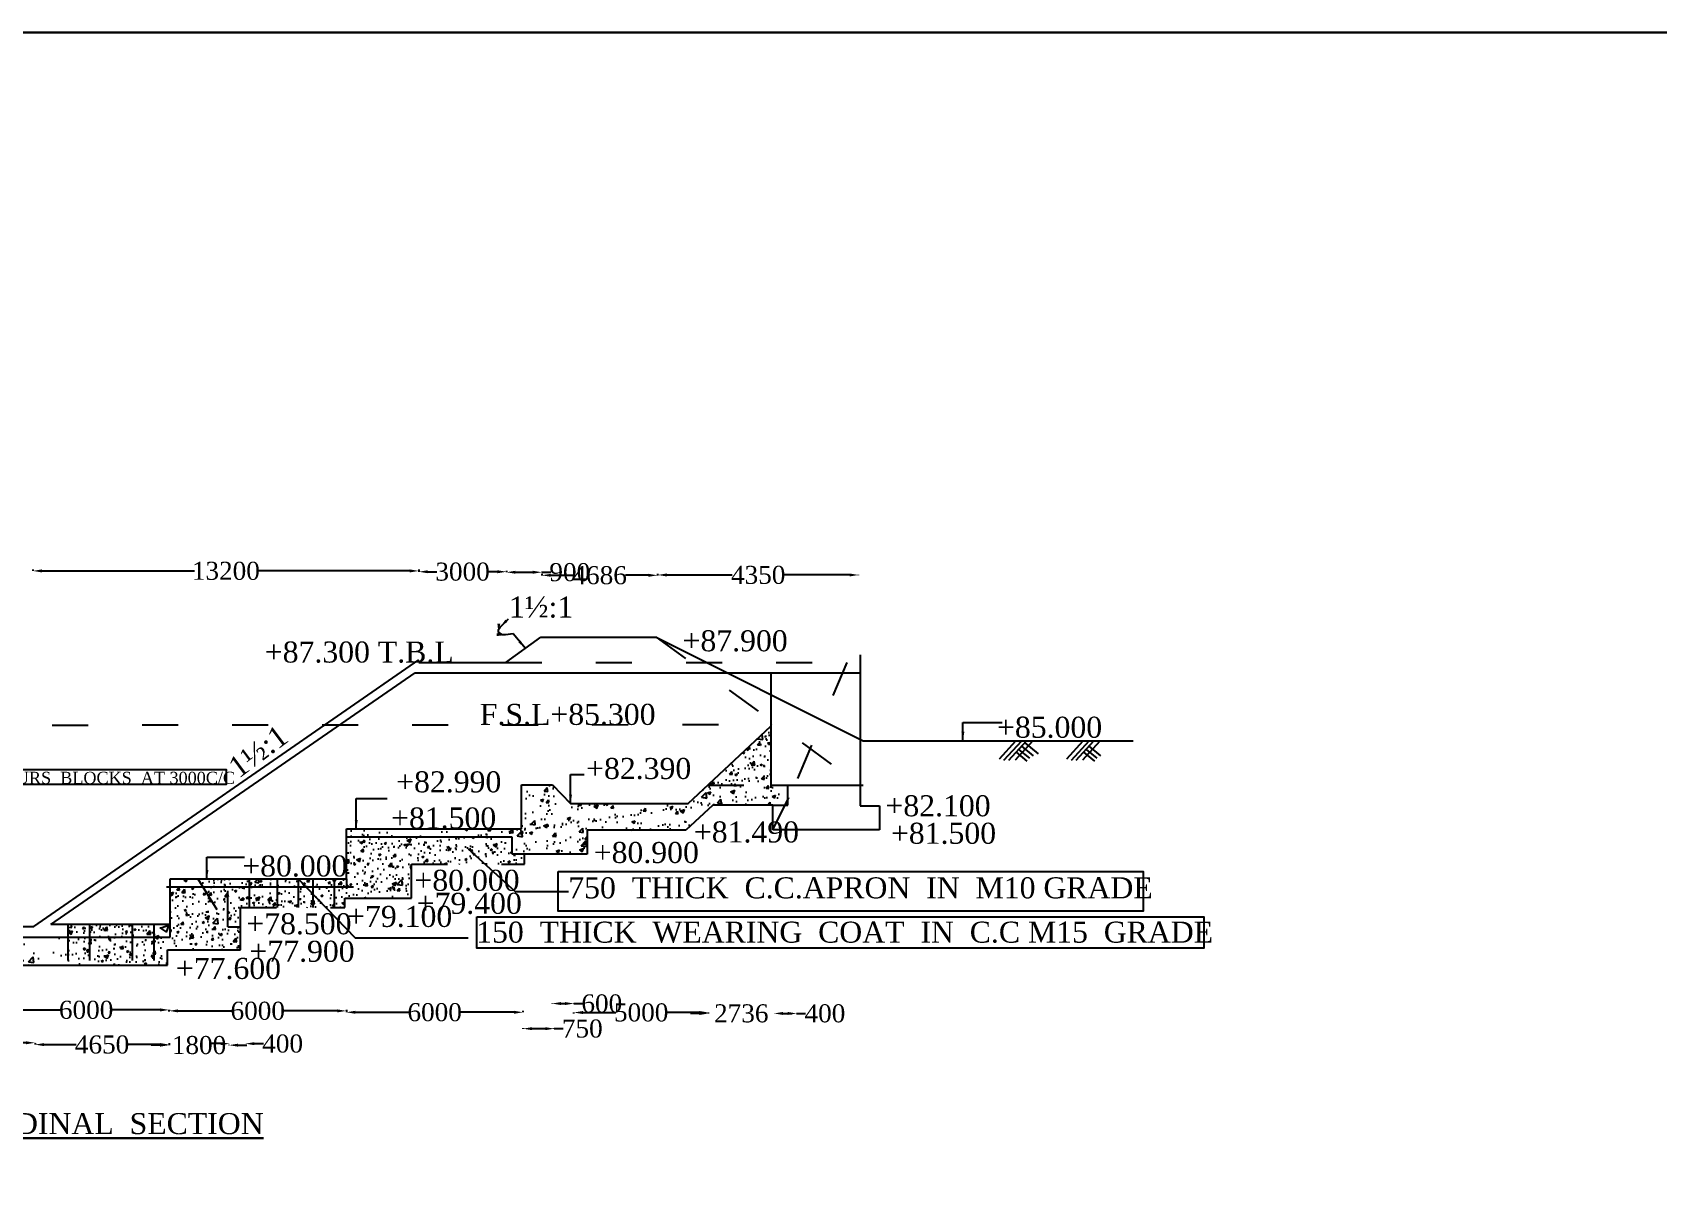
# Model space of a CAD drawing. Header units: millimetres. Extents: x 556 to 17486, y 324 to 11101.
# Drawn here: x 3488 to 8902, y 7247 to 11101 of the extents above; entities that cross this region are included whole.
import ezdxf

# ---------------------------------------------------------------- set-up
doc = ezdxf.new("R2010")
doc.units = ezdxf.units.MM
doc.header["$MEASUREMENT"] = 0
doc.linetypes.add('ACAD_ISO03W100', pattern=[30, 12, -18])
doc.linetypes.add('ACAD_ISO04W100', pattern=[30, 24, -3, 0, -3])
for name, color, linetype in [('DIM', 5, 'Continuous'), ('DWG.LINE', 10, 'Continuous'), ('HATCH', 2, 'Continuous'), ('TEXT', 7, 'Continuous')]:
    doc.layers.add(name, color=color, linetype=linetype)
doc.layers.add('DO LINE', color=3, linetype='Continuous', plot=False)
doc.layers.add('TITLE', color=7, linetype='Continuous', lineweight=30)
doc.styles.get("Standard").update_dxf_attribs({"font": 'TIMES.TTF', "height": 60})
doc.dimstyles.get("Standard").update_dxf_attribs({"dimtxt": 60, "dimasz": 30, "dimexe": 0.18, "dimexo": 0.0625, "dimgap": 0.09, "dimtad": 0, "dimtih": 1, "dimtoh": 1, "dimdec": 0, "dimzin": 0, "dimdsep": 46, "dimtxsty": 'Standard', "dimcen": 300, "dimclre": 256, "dimclrt": 4, "dimadec": 0, "dimazin": 0, "dimtfac": 1, "dimtdec": 0, "dimtofl": 0, "dimtmove": 0, "dimatfit": 3, "dimfxl": 5, "dimfxlon": 1, "dimtolj": 1, "dimtzin": 0, "dimarcsym": 0})
pattern_1 = [(50, (0, 0), (143.452, -12.5504), [15, -165]), (355, (0, 0), (-27.7503, 150.4384), [12, -132]), (100.4514, (11.95, -1.05), (115.7019, 137.8879), [12.748, -140.2284]), (46.1842, (0, 40), (213.4482, -33.1038), [22.5, -247.5]), (96.6356, (17.79, 37.24), (186.9325, 194.8236), [19.122, -210.3426]), (351.1842, (0, 40), (186.9324, 194.8237), [18, -198]), (21, (20, 30), (119.3814, -80.5238), [15, -165]), (326, (20, 30), (48.663, 145.03), [12, -132]), (71.4514, (29.95, 23.29), (168.0445, 64.5061), [12.748, -140.2284]), (37.5, (0, 0), (2.43197, 66.57877), [0, -130.4, 0, -134, 0, -132.5]), (7.5, (0, 0), (52.6139, 78.88234), [0, -76.4, 0, -127.4, 0, -50.5]), (327.5, (-44.6, 0), (106.7645, -4.51097), [0, -50, 0, -156, 0, -207]), (317.5, (-64.6, 0), (116.6372, 20.021), [0, -65, 0, -103.6, 0, -147])]
pattern_2 = [(50, (0, 0), (107.589, -9.4128), [11.25, -123.75]), (355, (0, 0), (-20.8127, 112.8288), [9, -99]), (100.4514, (8.97, -0.78), (86.7764, 103.4159), [9.561, -105.1713]), (46.1842, (0, 30), (160.0862, -24.8279), [16.875, -185.625]), (96.6356, (13.34, 27.93), (140.1994, 146.1177), [14.3415, -157.757]), (351.1842, (0, 30), (140.1993, 146.1178), [13.5, -148.5]), (21, (15, 22.5), (89.53606, -60.3928), [11.25, -123.75]), (326, (15, 22.5), (36.4973, 108.7725), [9, -99]), (71.4514, (22.46, 17.47), (126.0334, 48.3796), [9.561, -105.1713]), (37.5, (0, 0), (1.82398, 49.93408), [0, -97.8, 0, -100.5, 0, -99.375]), (7.5, (0, 0), (39.46043, 59.16176), [0, -57.3, 0, -95.55, 0, -37.875]), (327.5, (-33.45, 0), (80.07337, -3.38323), [0, -37.5, 0, -117, 0, -155.25]), (317.5, (-48.45, 0), (87.47793, 15.01575), [0, -48.75, 0, -77.7, 0, -110.25])]
pattern_3 = [(50, (0, 0), (71.72602, -6.2752), [7.5, -82.5]), (355, (0, 0), (-13.87513, 75.2192), [6, -66]), (100.4514, (5.98, -0.52), (57.85094, 68.94395), [6.374, -70.1142]), (46.1842, (0, 20), (106.7241, -16.5519), [11.25, -123.75]), (96.6356, (8.89, 18.62), (93.4663, 97.4118), [9.561, -105.1713]), (351.1842, (0, 20), (93.4662, 97.4119), [9, -99]), (21, (10, 15), (59.6907, -40.2619), [7.5, -82.5]), (326, (10, 15), (24.33153, 72.515), [6, -66]), (71.4514, (14.974, 11.645), (84.02226, 32.25305), [6.374, -70.1142]), (37.5, (0, 0), (1.215986, 33.289385), [0, -65.2, 0, -67, 0, -66.25]), (7.5, (0, 0), (26.30695, 39.44117), [0, -38.2, 0, -63.7, 0, -25.25]), (327.5, (-22.3, 0), (53.382244, -2.25549), [0, -25, 0, -78, 0, -103.5]), (317.5, (-32.3, 0), (58.31862, 10.0105), [0, -32.5, 0, -51.8, 0, -73.5])]

# ---------------------------------------------------------------- blocks, each defined once
blk = doc.blocks.new('*D29')
at = {"layer": 'Defpoints', "color": 0, "ltscale": 0.2}
for p in [(2133.7, 7735.3), (3496.5, 7736), (3496.5, 7735.3)]:
    blk.add_point(p, dxfattribs=at)
at = {"layer": 'DIM', "lineweight": -2, "ltscale": 0.2}
for p, q in [((2133.7, 7735.4), (2133.7, 7736.1)), ((3496.5, 7735.4), (3496.5, 7736.1))]:
    blk.add_line(p, q, dxfattribs=at)
at = {"layer": 'DIM', "color": 0, "lineweight": -2, "ltscale": 0.2}
for p, q in [((2163.7, 7736), (2711, 7736)), ((3466.5, 7736), (2919.1, 7736))]:
    blk.add_line(p, q, dxfattribs=at)
at = {"layer": 'DIM', "color": 0, "ltscale": 0.2}
for points in [[(2163.7, 7741), (2163.7, 7731), (2133.7, 7736)], [(3466.5, 7741), (3466.5, 7731), (3496.5, 7736)]]:
    blk.add_solid(points, dxfattribs=at)
at = {"layer": 'DIM', "color": 4, "ltscale": 0.2, "insert": (2815.1, 7736), "char_height": 60, "attachment_point": 5}
blk.add_mtext('\\A1;14100', dxfattribs=at)
blk = doc.blocks.new('*D30')
at = {"layer": 'Defpoints', "color": 0, "ltscale": 0.2}
for p in [(3496.5, 7735.3), (3943.3, 7735.3), (3943.3, 7730)]:
    blk.add_point(p, dxfattribs=at)
at = {"layer": 'DIM', "lineweight": -2, "ltscale": 0.2}
for p, q in [((3496.5, 7735), (3496.5, 7729.8)), ((3943.3, 7735), (3943.3, 7729.8))]:
    blk.add_line(p, q, dxfattribs=at)
at = {"layer": 'DIM', "color": 0, "lineweight": -2, "ltscale": 0.2}
for p, q in [((3526.5, 7730), (3633.4, 7730)), ((3913.3, 7730), (3806.3, 7730))]:
    blk.add_line(p, q, dxfattribs=at)
at = {"layer": 'DIM', "color": 0, "ltscale": 0.2}
for points in [[(3526.5, 7735), (3526.5, 7725), (3496.5, 7730)], [(3913.3, 7735), (3913.3, 7725), (3943.3, 7730)]]:
    blk.add_solid(points, dxfattribs=at)
at = {"layer": 'DIM', "color": 4, "ltscale": 0.2, "insert": (3719.9, 7730), "char_height": 60, "attachment_point": 5}
blk.add_mtext('\\A1;4650', dxfattribs=at)
blk = doc.blocks.new('*D31')
at = {"layer": 'Defpoints', "color": 0, "ltscale": 0.2}
for p in [(3943.3, 7729.8), (4142.5, 7729.8), (4142.5, 7728.1)]:
    blk.add_point(p, dxfattribs=at)
at = {"layer": 'DIM', "color": 0, "lineweight": -2, "ltscale": 0.2}
for p, q in [((3913.3, 7728.1), (3883.3, 7728.1)), ((4172.5, 7728.1), (4202.5, 7728.1))]:
    blk.add_line(p, q, dxfattribs=at)
at = {"layer": 'DIM', "lineweight": -2, "ltscale": 0.2}
for p, q in [((3943.3, 7729.7), (3943.3, 7728)), ((4142.5, 7729.7), (4142.5, 7728))]:
    blk.add_line(p, q, dxfattribs=at)
at = {"layer": 'DIM', "color": 0, "ltscale": 0.2}
for points in [[(3913.3, 7733.1), (3913.3, 7723.1), (3943.3, 7728.1)], [(4172.5, 7733.1), (4172.5, 7723.1), (4142.5, 7728.1)]]:
    blk.add_solid(points, dxfattribs=at)
at = {"layer": 'DIM', "color": 4, "ltscale": 0.2, "insert": (4042.9, 7728.1), "char_height": 60, "attachment_point": 5}
blk.add_mtext('\\A1;1800', dxfattribs=at)
blk = doc.blocks.new('*D32')
at = {"layer": 'Defpoints', "color": 0, "ltscale": 0.2}
for p in [(4144.8, 7733.1), (4197.2, 7733.1), (4197.2, 7733.1)]:
    blk.add_point(p, dxfattribs=at)
at = {"layer": 'DIM', "color": 0, "lineweight": -2, "ltscale": 0.2}
for p, q in [((4114.8, 7733.1), (4084.8, 7733.1)), ((4227.2, 7733.1), (4257.2, 7733.1))]:
    blk.add_line(p, q, dxfattribs=at)
at = {"layer": 'DIM', "lineweight": -2, "ltscale": 0.2}
for p, q in [((4144.8, 7733.1), (4144.8, 7733.3)), ((4197.2, 7733.1), (4197.2, 7733.3))]:
    blk.add_line(p, q, dxfattribs=at)
at = {"layer": 'DIM', "color": 0, "ltscale": 0.2}
for points in [[(4114.8, 7738.1), (4114.8, 7728.1), (4144.8, 7733.1)], [(4227.2, 7738.1), (4227.2, 7728.1), (4197.2, 7733.1)]]:
    blk.add_solid(points, dxfattribs=at)
at = {"layer": 'DIM', "color": 4, "ltscale": 0.2, "insert": (4321.5, 7733.1), "char_height": 60, "attachment_point": 5}
blk.add_mtext('\\A1;400', dxfattribs=at)
blk = doc.blocks.new('*D33')
at = {"layer": 'Defpoints', "color": 0, "ltscale": 0.2}
for p in [(3390.3, 7836.7), (3943.2, 7845.5), (3943.2, 7836.7)]:
    blk.add_point(p, dxfattribs=at)
at = {"layer": 'DIM', "lineweight": -2, "ltscale": 0.2}
for p, q in [((3390.3, 7840.5), (3390.3, 7845.7)), ((3943.2, 7840.5), (3943.2, 7845.7))]:
    blk.add_line(p, q, dxfattribs=at)
at = {"layer": 'DIM', "color": 0, "lineweight": -2, "ltscale": 0.2}
for p, q in [((3420.3, 7845.5), (3581.6, 7845.5)), ((3913.2, 7845.5), (3752, 7845.5))]:
    blk.add_line(p, q, dxfattribs=at)
at = {"layer": 'DIM', "color": 0, "ltscale": 0.2}
for points in [[(3420.3, 7850.5), (3420.3, 7840.5), (3390.3, 7845.5)], [(3913.2, 7850.5), (3913.2, 7840.5), (3943.2, 7845.5)]]:
    blk.add_solid(points, dxfattribs=at)
at = {"layer": 'DIM', "color": 4, "ltscale": 0.2, "insert": (3666.8, 7845.5), "char_height": 60, "attachment_point": 5}
blk.add_mtext('\\A1;6000', dxfattribs=at)
blk = doc.blocks.new('*D34')
at = {"layer": 'Defpoints', "color": 0, "ltscale": 0.2}
for p in [(3943.2, 7845.5), (4533.9, 7845.5), (4533.9, 7842.3)]:
    blk.add_point(p, dxfattribs=at)
at = {"layer": 'DIM', "lineweight": -2, "ltscale": 0.2}
for p, q in [((3943.2, 7845.5), (3943.2, 7842.1)), ((4533.9, 7845.5), (4533.9, 7842.1))]:
    blk.add_line(p, q, dxfattribs=at)
at = {"layer": 'DIM', "color": 0, "lineweight": -2, "ltscale": 0.2}
for p, q in [((3973.2, 7842.3), (4153.4, 7842.3)), ((4503.9, 7842.3), (4323.8, 7842.3))]:
    blk.add_line(p, q, dxfattribs=at)
at = {"layer": 'DIM', "color": 0, "ltscale": 0.2}
for points in [[(3973.2, 7847.3), (3973.2, 7837.3), (3943.2, 7842.3)], [(4503.9, 7847.3), (4503.9, 7837.3), (4533.9, 7842.3)]]:
    blk.add_solid(points, dxfattribs=at)
at = {"layer": 'DIM', "color": 4, "ltscale": 0.2, "insert": (4238.6, 7842.3), "char_height": 60, "attachment_point": 5}
blk.add_mtext('\\A1;6000', dxfattribs=at)
blk = doc.blocks.new('*D35')
at = {"layer": 'Defpoints', "color": 0, "ltscale": 0.2}
for p in [(4533.9, 7843.8), (5122.1, 7843.8), (5122.1, 7837.6)]:
    blk.add_point(p, dxfattribs=at)
at = {"layer": 'DIM', "lineweight": -2, "ltscale": 0.2}
for p, q in [((4533.9, 7842.6), (4533.9, 7837.5)), ((5122.1, 7842.6), (5122.1, 7837.5))]:
    blk.add_line(p, q, dxfattribs=at)
at = {"layer": 'DIM', "color": 0, "lineweight": -2, "ltscale": 0.2}
for p, q in [((4563.9, 7837.6), (4742.8, 7837.6)), ((5092.1, 7837.6), (4913.2, 7837.6))]:
    blk.add_line(p, q, dxfattribs=at)
at = {"layer": 'DIM', "color": 0, "ltscale": 0.2}
for points in [[(4563.9, 7842.6), (4563.9, 7832.6), (4533.9, 7837.6)], [(5092.1, 7842.6), (5092.1, 7832.6), (5122.1, 7837.6)]]:
    blk.add_solid(points, dxfattribs=at)
at = {"layer": 'DIM', "color": 4, "ltscale": 0.2, "insert": (4828, 7837.6), "char_height": 60, "attachment_point": 5}
blk.add_mtext('\\A1;6000', dxfattribs=at)
blk = doc.blocks.new('*D36')
at = {"layer": 'Defpoints', "color": 0, "ltscale": 0.2}
for p in [(5122.1, 7784.7), (5226.5, 7784.7), (5226.5, 7783.1)]:
    blk.add_point(p, dxfattribs=at)
at = {"layer": 'DIM', "lineweight": -2, "ltscale": 0.2}
for p, q in [((5122.1, 7784.7), (5122.1, 7783)), ((5226.5, 7784.7), (5226.5, 7783))]:
    blk.add_line(p, q, dxfattribs=at)
at = {"layer": 'DIM', "color": 0, "lineweight": -2, "ltscale": 0.2}
for p, q in [((5152.1, 7783.1), (5196.5, 7783.1)), ((5226.5, 7783.1), (5256.5, 7783.1))]:
    blk.add_line(p, q, dxfattribs=at)
at = {"layer": 'DIM', "color": 0, "ltscale": 0.2}
for points in [[(5152.1, 7788.1), (5152.1, 7778.1), (5122.1, 7783.1)], [(5196.5, 7788.1), (5196.5, 7778.1), (5226.5, 7783.1)]]:
    blk.add_solid(points, dxfattribs=at)
at = {"layer": 'DIM', "color": 4, "ltscale": 0.2, "insert": (5319.8, 7783.1), "char_height": 60, "attachment_point": 5}
blk.add_mtext('\\A1;750', dxfattribs=at)
blk = doc.blocks.new('*D37')
at = {"layer": 'Defpoints', "color": 0, "ltscale": 0.2}
for p in [(5219.3, 7867.9), (5291.9, 7867.9), (5291.9, 7866.7)]:
    blk.add_point(p, dxfattribs=at)
at = {"layer": 'DIM', "lineweight": -2, "ltscale": 0.2}
for p, q in [((5219.3, 7867.9), (5219.3, 7866.6)), ((5291.9, 7867.9), (5291.9, 7866.6))]:
    blk.add_line(p, q, dxfattribs=at)
at = {"layer": 'DIM', "color": 0, "lineweight": -2, "ltscale": 0.2}
for p, q in [((5249.3, 7866.7), (5261.9, 7866.7)), ((5291.9, 7866.7), (5321.9, 7866.7))]:
    blk.add_line(p, q, dxfattribs=at)
at = {"layer": 'DIM', "color": 0, "ltscale": 0.2}
for points in [[(5249.3, 7871.7), (5249.3, 7861.7), (5219.3, 7866.7)], [(5261.9, 7871.7), (5261.9, 7861.7), (5291.9, 7866.7)]]:
    blk.add_solid(points, dxfattribs=at)
at = {"layer": 'DIM', "color": 4, "ltscale": 0.2, "insert": (5384.9, 7866.7), "char_height": 60, "attachment_point": 5}
blk.add_mtext('\\A1;600', dxfattribs=at)
blk = doc.blocks.new('*D38')
at = {"layer": 'Defpoints', "color": 0, "ltscale": 0.2}
for p in [(5291.9, 7833.5), (5740.2, 7836.8), (5740.2, 7833.5)]:
    blk.add_point(p, dxfattribs=at)
at = {"layer": 'DIM', "lineweight": -2, "ltscale": 0.2}
for p, q in [((5291.9, 7833.5), (5291.9, 7837)), ((5740.2, 7833.5), (5740.2, 7837))]:
    blk.add_line(p, q, dxfattribs=at)
at = {"layer": 'DIM', "color": 0, "lineweight": -2, "ltscale": 0.2}
for p, q in [((5321.9, 7836.8), (5431.1, 7836.8)), ((5710.2, 7836.8), (5601, 7836.8))]:
    blk.add_line(p, q, dxfattribs=at)
at = {"layer": 'DIM', "color": 0, "ltscale": 0.2}
for points in [[(5321.9, 7841.8), (5321.9, 7831.8), (5291.9, 7836.8)], [(5710.2, 7841.8), (5710.2, 7831.8), (5740.2, 7836.8)]]:
    blk.add_solid(points, dxfattribs=at)
at = {"layer": 'DIM', "color": 4, "ltscale": 0.2, "insert": (5516, 7836.8), "char_height": 60, "attachment_point": 5}
blk.add_mtext('\\A1;5000', dxfattribs=at)
blk = doc.blocks.new('*D39')
at = {"layer": 'Defpoints', "color": 0, "ltscale": 0.2}
for p in [(5740.2, 7833.5), (5958.8, 7833.7), (5958.8, 7833.5)]:
    blk.add_point(p, dxfattribs=at)
at = {"layer": 'DIM', "color": 0, "lineweight": -2, "ltscale": 0.2}
for p, q in [((5710.2, 7833.7), (5680.2, 7833.7)), ((5988.8, 7833.7), (6018.8, 7833.7))]:
    blk.add_line(p, q, dxfattribs=at)
at = {"layer": 'DIM', "lineweight": -2, "ltscale": 0.2}
for p, q in [((5740.2, 7833.5), (5740.2, 7833.9)), ((5958.8, 7833.5), (5958.8, 7833.9))]:
    blk.add_line(p, q, dxfattribs=at)
at = {"layer": 'DIM', "color": 0, "ltscale": 0.2}
for points in [[(5710.2, 7838.7), (5710.2, 7828.7), (5740.2, 7833.7)], [(5988.8, 7838.7), (5988.8, 7828.7), (5958.8, 7833.7)]]:
    blk.add_solid(points, dxfattribs=at)
at = {"layer": 'DIM', "color": 4, "ltscale": 0.2, "insert": (5849.5, 7833.7), "char_height": 60, "attachment_point": 5}
blk.add_mtext('\\A1;2736', dxfattribs=at)
blk = doc.blocks.new('*D40')
at = {"layer": 'Defpoints', "color": 0, "ltscale": 0.2}
for p in [(5958.8, 7833.9), (6033.9, 7833.9), (6033.9, 7833.7)]:
    blk.add_point(p, dxfattribs=at)
at = {"layer": 'DIM', "lineweight": -2, "ltscale": 0.2}
for p, q in [((5958.8, 7833.8), (5958.8, 7833.5)), ((6033.9, 7833.8), (6033.9, 7833.5))]:
    blk.add_line(p, q, dxfattribs=at)
at = {"layer": 'DIM', "color": 0, "lineweight": -2, "ltscale": 0.2}
for p, q in [((5988.8, 7833.7), (6003.9, 7833.7)), ((6033.9, 7833.7), (6063.9, 7833.7))]:
    blk.add_line(p, q, dxfattribs=at)
at = {"layer": 'DIM', "color": 0, "ltscale": 0.2}
for points in [[(5988.8, 7838.7), (5988.8, 7828.7), (5958.8, 7833.7)], [(6003.9, 7838.7), (6003.9, 7828.7), (6033.9, 7833.7)]]:
    blk.add_solid(points, dxfattribs=at)
at = {"layer": 'DIM', "color": 4, "ltscale": 0.2, "insert": (6128.2, 7833.7), "char_height": 60, "attachment_point": 5}
blk.add_mtext('\\A1;400', dxfattribs=at)
blk = doc.blocks.new('*D43')
at = {"layer": 'Defpoints', "color": 0, "ltscale": 0.2}
for p in [(3489.5, 9317.8), (4775, 9317.8), (4775, 9307.5)]:
    blk.add_point(p, dxfattribs=at)
at = {"layer": 'DIM', "lineweight": -2, "ltscale": 0.2}
for p, q in [((3489.5, 9312.5), (3489.5, 9307.3)), ((4775, 9312.5), (4775, 9307.3))]:
    blk.add_line(p, q, dxfattribs=at)
at = {"layer": 'DIM', "color": 0, "lineweight": -2, "ltscale": 0.2}
for p, q in [((3519.5, 9307.5), (4028.2, 9307.5)), ((4745, 9307.5), (4236.3, 9307.5))]:
    blk.add_line(p, q, dxfattribs=at)
at = {"layer": 'DIM', "color": 0, "ltscale": 0.2}
for points in [[(3519.5, 9312.5), (3519.5, 9302.5), (3489.5, 9307.5)], [(4745, 9312.5), (4745, 9302.5), (4775, 9307.5)]]:
    blk.add_solid(points, dxfattribs=at)
at = {"layer": 'DIM', "color": 4, "ltscale": 0.2, "insert": (4132.3, 9307.5), "char_height": 60, "attachment_point": 5}
blk.add_mtext('\\A1;13200', dxfattribs=at)
blk = doc.blocks.new('*D44')
at = {"layer": 'Defpoints', "color": 0, "ltscale": 0.2}
for p in [(4775, 9307.3), (5067, 9307.3), (5067, 9304.8)]:
    blk.add_point(p, dxfattribs=at)
at = {"layer": 'DIM', "lineweight": -2, "ltscale": 0.2}
for p, q in [((4775, 9307.3), (4775, 9304.7)), ((5067, 9307.3), (5067, 9304.7))]:
    blk.add_line(p, q, dxfattribs=at)
at = {"layer": 'DIM', "color": 0, "lineweight": -2, "ltscale": 0.2}
for p, q in [((4805, 9304.8), (4835.7, 9304.8)), ((5037, 9304.8), (5006.3, 9304.8))]:
    blk.add_line(p, q, dxfattribs=at)
at = {"layer": 'DIM', "color": 0, "ltscale": 0.2}
for points in [[(4805, 9309.8), (4805, 9299.8), (4775, 9304.8)], [(5037, 9309.8), (5037, 9299.8), (5067, 9304.8)]]:
    blk.add_solid(points, dxfattribs=at)
at = {"layer": 'DIM', "color": 4, "ltscale": 0.2, "insert": (4921, 9304.8), "char_height": 60, "attachment_point": 5}
blk.add_mtext('\\A1;3000', dxfattribs=at)
blk = doc.blocks.new('*D45')
at = {"layer": 'Defpoints', "color": 0, "ltscale": 0.2}
for p in [(5067, 9304.8), (5185, 9304.8), (5185, 9303.1)]:
    blk.add_point(p, dxfattribs=at)
at = {"layer": 'DIM', "lineweight": -2, "ltscale": 0.2}
for p, q in [((5067, 9304.8), (5067, 9302.9)), ((5185, 9304.8), (5185, 9302.9))]:
    blk.add_line(p, q, dxfattribs=at)
at = {"layer": 'DIM', "color": 0, "lineweight": -2, "ltscale": 0.2}
for p, q in [((5097, 9303.1), (5155, 9303.1)), ((5185, 9303.1), (5215, 9303.1))]:
    blk.add_line(p, q, dxfattribs=at)
at = {"layer": 'DIM', "color": 0, "ltscale": 0.2}
for points in [[(5097, 9308.1), (5097, 9298.1), (5067, 9303.1)], [(5155, 9308.1), (5155, 9298.1), (5185, 9303.1)]]:
    blk.add_solid(points, dxfattribs=at)
at = {"layer": 'DIM', "color": 4, "ltscale": 0.2, "insert": (5278.2, 9303.1), "char_height": 60, "attachment_point": 5}
blk.add_mtext('\\A1;900', dxfattribs=at)
blk = doc.blocks.new('*D46')
at = {"layer": 'Defpoints', "color": 0, "ltscale": 0.2}
for p in [(5185, 9303.1), (5570.4, 9303.1), (5570.4, 9292.9)]:
    blk.add_point(p, dxfattribs=at)
at = {"layer": 'DIM', "lineweight": -2, "ltscale": 0.2}
for p, q in [((5185, 9297.9), (5185, 9292.7)), ((5570.4, 9297.9), (5570.4, 9292.7))]:
    blk.add_line(p, q, dxfattribs=at)
at = {"layer": 'DIM', "color": 0, "lineweight": -2, "ltscale": 0.2}
for p, q in [((5215, 9292.9), (5291.4, 9292.9)), ((5540.4, 9292.9), (5464, 9292.9))]:
    blk.add_line(p, q, dxfattribs=at)
at = {"layer": 'DIM', "color": 0, "ltscale": 0.2}
for points in [[(5215, 9297.9), (5215, 9287.9), (5185, 9292.9)], [(5540.4, 9297.9), (5540.4, 9287.9), (5570.4, 9292.9)]]:
    blk.add_solid(points, dxfattribs=at)
at = {"layer": 'DIM', "color": 4, "ltscale": 0.2, "insert": (5377.7, 9292.9), "char_height": 60, "attachment_point": 5}
blk.add_mtext('\\A1;4686', dxfattribs=at)
blk = doc.blocks.new('*D47')
at = {"layer": 'Defpoints', "color": 0, "ltscale": 0.2}
for p in [(5571.5, 9293.1), (6240.3, 9294), (6240.3, 9293.1)]:
    blk.add_point(p, dxfattribs=at)
at = {"layer": 'DIM', "lineweight": -2, "ltscale": 0.2}
for p, q in [((5571.5, 9293.2), (5571.5, 9294.2)), ((6240.3, 9293.2), (6240.3, 9294.2))]:
    blk.add_line(p, q, dxfattribs=at)
at = {"layer": 'DIM', "color": 0, "lineweight": -2, "ltscale": 0.2}
for p, q in [((5601.5, 9294), (5819.5, 9294)), ((6210.3, 9294), (5992.3, 9294))]:
    blk.add_line(p, q, dxfattribs=at)
at = {"layer": 'DIM', "color": 0, "ltscale": 0.2}
for points in [[(5601.5, 9299), (5601.5, 9289), (5571.5, 9294)], [(6210.3, 9299), (6210.3, 9289), (6240.3, 9294)]]:
    blk.add_solid(points, dxfattribs=at)
at = {"layer": 'DIM', "color": 4, "ltscale": 0.2, "insert": (5905.9, 9294), "char_height": 60, "attachment_point": 5}
blk.add_mtext('\\A1;4350', dxfattribs=at)

msp = doc.modelspace()

# ---------------------------------------------------------------- hatches: boundary and pattern name
at = {"layer": 'DIM', "ltscale": 0.2}
h = msp.add_hatch(dxfattribs=at)
h.set_pattern_fill('AR-CONC', color=256, scale=10, style=0)
h.set_pattern_definition(pattern_3)
h.paths.add_polyline_path([(4421.6, 8255.3), (4373.7, 8255.3), (4373.7, 8186.3), (4421.6, 8186.3)])
h = msp.add_hatch(dxfattribs=at)
h.set_pattern_fill('AR-CONC', color=256, scale=10, style=0)
h.set_pattern_definition(pattern_3)
h.paths.add_polyline_path([(4493.6, 8186.3), (4493.6, 8255.3), (4421.6, 8255.3), (4421.6, 8186.3)])
at = {"layer": 'HATCH', "linetype": 'ACAD_ISO04W100', "ltscale": 0.2}
h = msp.add_hatch(dxfattribs=at)
h.set_pattern_fill('AR-CONC', color=256, scale=20, style=0)
h.set_pattern_definition(pattern_1)
h.paths.add_polyline_path([(5738.2, 8594.1), (5948.2, 8594.1), (5948.2, 8790.5)])
at = {"layer": 'HATCH', "ltscale": 0.2}
h = msp.add_hatch(dxfattribs=at)
h.set_pattern_fill('AR-CONC', color=256, scale=10, style=0)
h.set_pattern_definition(pattern_3)
h.paths.add_polyline_path([(5948.2, 8790.5), (5738.2, 8594.1), (5948.2, 8594.1)])
at = {"layer": 'HATCH', "linetype": 'ACAD_ISO04W100', "ltscale": 0.2}
h = msp.add_hatch(dxfattribs=at)
h.set_pattern_fill('AR-CONC', color=256, scale=20, style=0)
h.set_pattern_definition(pattern_1)
h.paths.add_polyline_path([(5336.2, 8444.3), (5664.8, 8444.3), (5755, 8527.9), (5955, 8527.9), (6004.3, 8527.9), (6004.3, 8594.1), (5950.5, 8594.1), (5738.2, 8594.1), (5672.4, 8532.5), (5280.6, 8532.5), (5220.2, 8594.9), (5117.5, 8594.9), (5117.5, 8448.3), (4533.8, 8448.3), (4533.8, 8421.3), (5086.5, 8421.3), (5086.5, 8364.2), (5336.2, 8364.2)])
h = msp.add_hatch(dxfattribs=at)
h.set_pattern_fill('AR-CONC', color=256, scale=15, style=0)
h.set_pattern_definition(pattern_2)
h.paths.add_polyline_path([(5336.2, 8444.3), (5664.8, 8444.3), (5755, 8527.9), (5955, 8527.9), (6004.3, 8527.9), (6004.3, 8594.1), (5950.5, 8594.1), (5738.2, 8594.1), (5672.4, 8532.5), (5280.6, 8532.5), (5220.2, 8594.9), (5117.5, 8594.9), (5117.5, 8448.3), (4533.8, 8448.3), (4533.8, 8421.3), (5086.5, 8421.3), (5086.5, 8364.2), (5336.2, 8364.2)])
h = msp.add_hatch(dxfattribs=at)
h.set_pattern_fill('AR-CONC', color=256, scale=20, style=0)
h.paths.add_polyline_path([(3937.8, 7995), (3937.8, 8045.8), (4180.8, 8045.8), (4180.8, 8186.3), (4528.2, 8186.3), (4528.2, 8217.5), (4751.2, 8217.5), (4751.2, 8330.9), (5127, 8330.9), (5127, 8364.2), (5086.5, 8364.2), (5086.5, 8421.3), (4533.8, 8421.3), (4533.8, 8281.7), (4533.8, 8255.3), (3947.2, 8255.3), (3947.2, 8087.7), (2822.4, 8087.7), (2822.4, 8029.7), (3392.8, 8029.7), (3392.8, 7995)])
at = {"layer": 'HATCH', "ltscale": 0.2}
h = msp.add_hatch(dxfattribs=at)
h.set_pattern_fill('AR-CONC', color=256, scale=10, style=0)
h.set_pattern_definition(pattern_3)
h.paths.add_polyline_path([(4751.2, 8330.9), (5127, 8330.9), (5127, 8364.2), (5086.5, 8364.2), (5086.5, 8421.3), (4533.8, 8421.3), (4533.8, 8281.7), (4533.8, 8255.3), (4493.6, 8255.3), (4493.6, 8186.3), (4528.2, 8186.3), (4528.2, 8217.5), (4751.2, 8217.5)])
h = msp.add_hatch(dxfattribs=at)
h.set_pattern_fill('AR-CONC', color=256, scale=10, style=0)
h.set_pattern_definition(pattern_3)
h.paths.add_polyline_path([(4180.8, 8045.8), (4180.8, 8121.8), (4138.9, 8121.8), (4055, 8255.3), (3947.2, 8255.3), (3947.2, 8087.7), (3892.5, 8087.7), (3892.5, 7995), (3937.8, 7995), (3937.8, 8045.8)])
h = msp.add_hatch(dxfattribs=at)
h.set_pattern_fill('AR-CONC', color=256, scale=10, style=0)
h.set_pattern_definition(pattern_3)
h.paths.add_polyline_path([(4180.8, 8121.8), (4138.9, 8121.8), (4055, 8255.3), (3947.2, 8255.3), (3947.2, 8087.7), (3892.5, 8087.7), (3892.5, 7995), (3937.8, 7995), (3937.8, 8045.8), (4180.8, 8045.8)])
at = {"layer": 'HATCH', "linetype": 'ACAD_ISO04W100', "ltscale": 0.2}
h = msp.add_hatch(dxfattribs=at)
h.set_pattern_fill('AR-CONC', color=256, scale=15, style=0)
h.set_pattern_definition(pattern_2)
h.paths.add_polyline_path([(4533.8, 8281.7), (3947.2, 8281.7), (3947.2, 8255.3), (4533.8, 8255.3)])
at = {"layer": 'HATCH', "ltscale": 0.2}
h = msp.add_hatch(dxfattribs=at)
h.set_pattern_fill('AR-CONC', color=256, scale=10, style=0)
h.set_pattern_definition(pattern_3)
h.paths.add_polyline_path([(4138.9, 8281.7), (4038.4, 8281.7), (4055, 8255.3), (4138.9, 8255.3)])
h = msp.add_hatch(dxfattribs=at)
h.set_pattern_fill('AR-CONC', color=256, scale=10, style=0)
h.set_pattern_definition(pattern_3)
h.paths.add_polyline_path([(4138.9, 8255.3), (4055, 8255.3), (4138.9, 8121.8)])
h = msp.add_hatch(dxfattribs=at)
h.set_pattern_fill('AR-CONC', color=256, scale=10, style=0)
h.set_pattern_definition(pattern_3)
h.paths.add_polyline_path([(4211, 8281.7), (4138.9, 8281.7), (4138.9, 8255.3), (4211, 8255.3)])
h = msp.add_hatch(dxfattribs=at)
h.set_pattern_fill('AR-CONC', color=256, scale=10, style=0)
h.set_pattern_definition(pattern_3)
h.paths.add_polyline_path([(4211, 8255.3), (4138.9, 8255.3), (4138.9, 8121.8), (4180.8, 8121.8), (4180.8, 8186.3), (4211, 8186.3)])
h = msp.add_hatch(dxfattribs=at)
h.set_pattern_fill('AR-CONC', color=256, scale=10, style=0)
h.set_pattern_definition(pattern_3)
h.paths.add_polyline_path([(4180.8, 8186.3), (4211, 8186.3), (4211, 8255.3), (4138.9, 8255.3), (4138.9, 8121.8), (4180.8, 8121.8)])
h = msp.add_hatch(dxfattribs=at)
h.set_pattern_fill('AR-CONC', color=256, scale=10, style=0)
h.set_pattern_definition(pattern_3)
h.paths.add_polyline_path([(4304.1, 8281.7), (4211, 8281.7), (4211, 8255.3), (4304.1, 8255.3)])
h = msp.add_hatch(dxfattribs=at)
h.set_pattern_fill('AR-CONC', color=256, scale=10, style=0)
h.set_pattern_definition(pattern_3)
h.paths.add_polyline_path([(4304.1, 8186.3), (4304.1, 8255.3), (4211, 8255.3), (4211, 8186.3)])
h = msp.add_hatch(dxfattribs=at)
h.set_pattern_fill('AR-CONC', color=256, scale=10, style=0)
h.set_pattern_definition(pattern_3)
h.paths.add_polyline_path([(4304.1, 8255.3), (4211, 8255.3), (4211, 8186.3), (4304.1, 8186.3)])
h = msp.add_hatch(dxfattribs=at)
h.set_pattern_fill('AR-CONC', color=256, scale=10, style=0)
h.set_pattern_definition(pattern_3)
h.paths.add_polyline_path([(4304.1, 8281.7), (4304.1, 8255.3), (4373.7, 8255.3), (4373.7, 8281.7)])
h = msp.add_hatch(dxfattribs=at)
h.set_pattern_fill('AR-CONC', color=256, scale=10, style=0)
h.set_pattern_definition(pattern_3)
h.paths.add_polyline_path([(4373.7, 8255.3), (4304.1, 8255.3), (4304.1, 8186.3), (4373.7, 8186.3)])
h = msp.add_hatch(dxfattribs=at)
h.set_pattern_fill('AR-CONC', color=256, scale=10, style=0)
h.set_pattern_definition(pattern_3)
h.paths.add_polyline_path([(4421.6, 8281.7), (4373.7, 8281.7), (4373.7, 8255.3), (4421.6, 8255.3)])
h = msp.add_hatch(dxfattribs=at)
h.set_pattern_fill('AR-CONC', color=256, scale=10, style=0)
h.set_pattern_definition(pattern_3)
h.paths.add_polyline_path([(4421.6, 8281.7), (4421.6, 8255.3), (4493.6, 8255.3), (4493.6, 8281.7)])
h = msp.add_hatch(dxfattribs=at)
h.set_pattern_fill('AR-CONC', color=256, scale=10, style=0)
h.set_pattern_definition(pattern_3)
h.paths.add_polyline_path([(4533.8, 8281.7), (4493.6, 8281.7), (4493.6, 8255.3), (4533.8, 8255.3)])
at = {"layer": 'HATCH', "linetype": 'ACAD_ISO04W100', "ltscale": 0.2}
h = msp.add_hatch(dxfattribs=at)
h.set_pattern_fill('AR-CONC', color=256, scale=20, style=0)
h.paths.add_polyline_path([(3820.1, 8130.1), (3678.2, 8130.1), (3678.2, 8087.7), (3820.1, 8087.7)])
h.paths.add_polyline_path([(3892.5, 8130.1), (3820.1, 8130.1), (3820.1, 8087.7), (3892.5, 8087.7)])
h.paths.add_polyline_path([(3947.2, 8130.1), (3892.5, 8130.1), (3892.5, 8087.7), (3947.2, 8087.7)])
h.paths.add_polyline_path([(3143.8, 8123.1), (2864.5, 8123.1), (2864.5, 8087.7), (3143.8, 8087.7)])
h.paths.add_polyline_path([(3370.4, 8123.1), (3143.8, 8123.1), (3143.8, 8087.7), (3370.4, 8087.7)])
h.paths.add_polyline_path([(2864.5, 8123.1), (2822.4, 8123.1), (2822.4, 8087.7), (2864.5, 8087.7)])
h.paths.add_polyline_path([(2822.4, 8123.1), (2758.9, 8123.1), (2758.9, 8087.7), (2822.4, 8087.7)])
h.paths.add_polyline_path([(2758.9, 8123.1), (2593.1, 8123.1), (2593.1, 8087.7), (2758.9, 8087.7)])
h.paths.add_polyline_path([(2593.1, 8123.1), (2521.9, 8123.1), (2521.9, 8087.7), (2593.1, 8087.7)])
h.paths.add_polyline_path([(2521.9, 8123.1), (2292.4, 8123.1), (2292.4, 8087.7), (2521.9, 8087.7)])
h.paths.add_polyline_path([(2292.4, 8123.1), (2208.5, 8123.1), (2208.5, 8087.7), (2292.4, 8087.7)])
h = msp.add_hatch(dxfattribs=at)
h.set_pattern_fill('AR-CONC', color=256, scale=40, style=0)
h.paths.add_polyline_path([(3370.4, 8123.1), (3143.8, 8123.1), (3143.8, 8087.7), (3370.4, 8087.7)])
h.paths.add_polyline_path([(3444.5, 8123.1), (3370.4, 8123.1), (3370.4, 8087.7), (3444.5, 8087.7)])
h.paths.add_polyline_path([(3678.2, 8130.1), (3605.9, 8130.1), (3605.9, 8087.7), (3678.2, 8087.7)])
h.paths.add_polyline_path([(3820.1, 8130.1), (3678.2, 8130.1), (3678.2, 8087.7), (3820.1, 8087.7)])
h.paths.add_polyline_path([(3892.5, 8130.1), (3820.1, 8130.1), (3820.1, 8087.7), (3892.5, 8087.7)])
h.paths.add_polyline_path([(3947.2, 8130.1), (3892.5, 8130.1), (3892.5, 8087.7), (3947.2, 8087.7)])
h = msp.add_hatch(dxfattribs=at)
h.set_pattern_fill('AR-CONC', color=256, scale=60, style=0)
h.paths.add_polyline_path([(3370.4, 8123.1), (3143.8, 8123.1), (3143.8, 8087.7), (3370.4, 8087.7)])
h.paths.add_polyline_path([(3444.5, 8123.1), (3370.4, 8123.1), (3370.4, 8087.7), (3444.5, 8087.7)])
h.paths.add_polyline_path([(3678.2, 8130.1), (3605.9, 8130.1), (3605.9, 8087.7), (3678.2, 8087.7)])
h.paths.add_polyline_path([(3820.1, 8130.1), (3678.2, 8130.1), (3678.2, 8087.7), (3820.1, 8087.7)])
h.paths.add_polyline_path([(3892.5, 8130.1), (3820.1, 8130.1), (3820.1, 8087.7), (3892.5, 8087.7)])
h.paths.add_polyline_path([(3947.2, 8130.1), (3892.5, 8130.1), (3892.5, 8087.7), (3947.2, 8087.7)])
h = msp.add_hatch(dxfattribs=at)
h.set_pattern_fill('AR-CONC', color=256, scale=20, style=0)
h.paths.add_polyline_path([(3678.2, 8087.7), (3678.2, 8130.1), (3605.9, 8130.1), (3605.9, 8087.7)])
at = {"layer": 'HATCH', "ltscale": 0.2}
h = msp.add_hatch(dxfattribs=at)
h.set_pattern_fill('AR-CONC', color=256, scale=10, style=0)
h.set_pattern_definition(pattern_3)
h.paths.add_polyline_path([(3678.2, 8087.7), (3678.2, 8130.1), (3605.9, 8130.1), (3605.9, 8087.7)])
h = msp.add_hatch(dxfattribs=at)
h.set_pattern_fill('AR-CONC', color=256, scale=10, style=0)
h.set_pattern_definition(pattern_3)
h.paths.add_polyline_path([(3820.1, 8087.7), (3820.1, 8130.1), (3678.2, 8130.1), (3678.2, 8087.7)])
h = msp.add_hatch(dxfattribs=at)
h.set_pattern_fill('AR-CONC', color=256, scale=10, style=0)
h.set_pattern_definition(pattern_3)
h.paths.add_polyline_path([(3892.5, 8087.7), (3892.5, 8130.1), (3820.1, 8130.1), (3820.1, 8087.7)])
h = msp.add_hatch(dxfattribs=at)
h.set_pattern_fill('AR-CONC', color=256, scale=10, style=0)
h.set_pattern_definition(pattern_3)
h.paths.add_polyline_path([(3678.2, 8087.7), (3605.9, 8087.7), (3605.9, 7995), (3678.2, 7995)])
h = msp.add_hatch(dxfattribs=at)
h.set_pattern_fill('AR-CONC', color=256, scale=10, style=0)
h.set_pattern_definition(pattern_3)
h.paths.add_polyline_path([(3678.2, 8087.7), (3678.2, 7995), (3820.1, 7995), (3820.1, 8087.7)])
h = msp.add_hatch(dxfattribs=at)
h.set_pattern_fill('AR-CONC', color=256, scale=10, style=0)
h.set_pattern_definition(pattern_3)
h.paths.add_polyline_path([(3820.1, 8087.7), (3820.1, 7995), (3892.5, 7995), (3892.5, 8087.7)])

# ---------------------------------------------------------------- linework, layer by layer
at = {"layer": 'DO LINE', "linetype": 'ACAD_ISO03W100', "ltscale": 10}
for p, q in [((5566, 9086.5), (6246.1, 8594.1)), ((5065.4, 9002.9), (6263.4, 9002.9)), ((6201.2, 9002.9), (6020.3, 8578.6)), ((1153.2, 8792.8), (5953.8, 8795.8)), ((5738.2, 8594.1), (5950.5, 8594.1)), ((5955, 8445.1), (6020.3, 8578.6)), ((4751.2, 8330.9), (5127, 8330.9)), ((4038.4, 8281.7), (4138.9, 8121.8)), ((4138.9, 8121.8), (4138.9, 8281.7)), ((4211, 8186.3), (4211, 8281.7)), ((4304.1, 8186.3), (4304.1, 8281.7)), ((4373.7, 8281.7), (4373.7, 8186.3)), ((4421.6, 8281.7), (4421.6, 8186.3)), ((4493.6, 8281.7), (4493.6, 8186.3)), ((4180.8, 8186.3), (4528.2, 8186.3)), ((3605.9, 8130.1), (3605.9, 7995)), ((3678.2, 8130.1), (3678.2, 7995)), ((3820.1, 8130.1), (3820.1, 7995)), ((3892.5, 8130.1), (3892.5, 7995)), ((4138.9, 8121.8), (4180.8, 8121.8))]:
    msp.add_line(p, q, dxfattribs=at)
at = {"layer": 'DWG.LINE', "linetype": 'ByBlock', "ltscale": 0.2}
for p, q in [((5065.4, 9002.9), (5181.7, 9086.5)), ((5181.7, 9086.5), (5566, 9086.5)), ((5566, 9086.5), (6255.9, 8741.7)), ((3493.1, 8123.1), (4774.7, 9011.8)), ((4774.7, 9002.9), (5065.4, 9002.9)), ((6246.1, 9028.3), (6246.1, 8525.5)), ((3549.6, 8130.1), (4762.6, 8968.6)), ((4762.6, 8968.6), (6248.9, 8968.6)), ((5948.2, 8968.6), (5948.2, 8585)), ((5672.4, 8532.5), (5948.2, 8790.5)), ((6255.9, 8741.7), (7154.7, 8741.7)), ((5117.5, 8448.3), (5117.5, 8594.9)), ((5117.5, 8594.9), (5220.2, 8594.9)), ((5220.2, 8594.9), (5280.6, 8532.5)), ((5950.5, 8594.1), (6255.6, 8594.1)), ((6004.3, 8527.9), (6004.3, 8594.1)), ((5280.6, 8532.5), (5672.4, 8532.5)), ((5755, 8527.9), (5664.8, 8444.3)), ((5955, 8527.9), (5755, 8527.9)), ((5955, 8445.1), (5955, 8527.9)), ((5955, 8527.9), (6004.3, 8527.9)), ((6246.1, 8525.5), (6310.2, 8525.5)), ((6310.2, 8525.5), (6310.2, 8445.1)), ((4533.8, 8281.7), (4533.8, 8448.3)), ((4533.8, 8448.3), (5117.5, 8448.3)), ((5086.5, 8421.3), (4533.8, 8421.3)), ((5086.5, 8364.2), (5086.5, 8421.3)), ((5664.8, 8444.3), (5336.2, 8444.3)), ((5336.2, 8444.3), (5336.2, 8364.2)), ((6310.2, 8445.1), (5955, 8445.1)), ((5336.2, 8364.2), (5086.5, 8364.2)), ((5127, 8330.9), (5127, 8364.2)), ((4751.2, 8217.5), (4751.2, 8330.9)), ((3934.1, 8255.3), (4558, 8255.3)), ((3947.2, 8087.7), (3947.2, 8281.7)), ((3947.2, 8281.7), (4533.8, 8281.7)), ((4533.8, 8281.7), (4533.8, 8249)), ((4180.8, 8045.8), (4180.8, 8186.3)), ((4528.2, 8186.3), (4528.2, 8217.5)), ((4528.2, 8217.5), (4751.2, 8217.5)), ((2132.2, 8123.1), (3493.1, 8123.1)), ((3947.2, 8130.1), (3549.6, 8130.1)), ((2129.7, 8087.7), (3947.2, 8087.7)), ((3937.8, 7995), (3937.8, 8045.8)), ((3937.8, 8045.8), (4180.8, 8045.8)), ((3392.8, 7995), (3937.8, 7995))]:
    msp.add_line(p, q, dxfattribs=at)
at = {"layer": 'DWG.LINE', "ltscale": 0.2}
for points in [[(2877.4, 8646.4), (4133.8, 8646.4), (4133.8, 8595.9), (2877.4, 8595.9)], [(5239.7, 8306.8), (7188.7, 8306.8), (7188.7, 8173.9), (5239.7, 8173.9)], [(4968.7, 8155), (7391.1, 8155), (7391.1, 8051.6), (4968.7, 8051.6)]]:
    msp.add_lwpolyline(points, close=True, dxfattribs=at)
at = {"layer": 'HATCH', "ltscale": 0.2}
for p, q in [((6710, 8682.1), (6764.6, 8741.7)), ((6724.7, 8676.9), (6784, 8741.7)), ((6740.6, 8676.9), (6799.8, 8741.7)), ((6762.9, 8678.2), (6821, 8741.7)), ((6773.7, 8731.3), (6774.2, 8730.9)), ((6783.3, 8723.5), (6822, 8691.9)), ((6793.8, 8735.1), (6838.7, 8698.5)), ((6934.6, 8682.1), (6989.1, 8741.7)), ((6949.3, 8676.9), (7008.6, 8741.7)), ((6965.1, 8676.9), (7024.4, 8741.7)), ((6987.5, 8678.2), (7045.6, 8741.7)), ((7007.8, 8723.5), (7046.5, 8691.9)), ((6765.1, 8703.7), (6801.3, 8674)), ((6773.6, 8713), (6809.9, 8683.4)), ((6989.6, 8703.7), (7025.9, 8674)), ((6998.2, 8713), (7034.4, 8683.4))]:
    msp.add_line(p, q, dxfattribs=at)
at = {"layer": 'TITLE', "ltscale": 0.2}
msp.add_lwpolyline([(17431.1, 11100.7), (555.6, 11100.7), (555.6, 324.2), (17431.1, 324.2)], close=True, dxfattribs=at)

# ---------------------------------------------------------------- texts
at = {"layer": 'TEXT', "linetype": 'ACAD_ISO04W100', "ltscale": 0.2}
for s, p in [('1½:1', (5075.3, 9152.4)), ('+87.900', (5653.8, 9039.9)), ('+87.300 T.B.L', (4262, 9002.4)), ('F.S.L+85.300', (4978.5, 8794.8)), ('+85.000', (6701.5, 8751.9)), ('+82.390', (5332.5, 8614.6)), ('+82.990', (4699.7, 8570.1)), ('+82.100', (6329.8, 8490.4)), ('+81.500', (4682.7, 8449.7)), ('+81.490', (5691.6, 8403.2)), ('+81.500', (6348.1, 8398.8)), ('+80.900', (5357.9, 8334.8)), ('+80.000', (4187, 8289.9)), ('+80.000', (4760.5, 8242.1)), ('750  THICK  C.C.APRON  IN  M10 GRADE', (5273.1, 8217.1)), ('+79.400', (4768, 8165.5)), ('+79.100', (4536.3, 8121.9)), ('+78.500', (4200.5, 8097.4)), ('150  THICK  WEARING  COAT  IN  C.C M15  GRADE', (4966.2, 8069.5)), ('+77.900', (4211, 8005.9)), ('+77.600', (3965.8, 7948.7))]:
    msp.add_text(s, height=70, dxfattribs=at).set_placement(p)
msp.add_text('1½:1', height=70, rotation=36.8463, dxfattribs=at).set_placement((4174.8, 8614.3))
at = {"layer": 'TEXT', "linetype": 'ByBlock', "ltscale": 0.2}
msp.add_text('600x600x1050C.C POURS  BLOCKS  AT 3000C/C', height=40, dxfattribs=at).set_placement((2882.2, 8598.5))
at = {"layer": 'TITLE', "linetype": 'ACAD_ISO04W100', "ltscale": 0.2}
msp.add_text('%%ULO NGITUDINAL  SECTION', height=70, dxfattribs=at).set_placement((2933.7, 7431.9))

# ---------------------------------------------------------------- dimensions: what is measured, and where the dimension line sits
at = {"layer": 'DIM', "ltscale": 0.2}
for p1, p2, distance, text, picture, middle in [((3489.5, 9317.8), (4775, 9317.8), -10.3, '13200', '*D43', (4132.3, 9307.5)), ((4775, 9307.3), (5067, 9307.3), -2.5, '3000', '*D44', (4921, 9304.8)), ((5067, 9304.8), (5185, 9304.8), -1.8, '900', '*D45', (5278.2, 9303.1)), ((5185, 9303.1), (5570.4, 9303.1), -10.2, '4686', '*D46', (5377.7, 9292.9)), ((5571.5, 9293.1), (6240.3, 9293.1), 0.9, '4350', '*D47', (5905.9, 9294)), ((5219.3, 7867.9), (5291.9, 7867.9), -1.2, '600', '*D37', (5384.9, 7866.7)), ((3390.3, 7836.7), (3943.2, 7836.7), 8.8, '6000', '*D33', (3666.8, 7845.5)), ((3943.2, 7845.5), (4533.9, 7845.5), -3.2, '6000', '*D34', (4238.6, 7842.3)), ((4533.9, 7843.8), (5122.1, 7843.8), -6.1, '6000', '*D35', (4828, 7837.6)), ((5291.9, 7833.5), (5740.2, 7833.5), 3.4, '5000', '*D38', (5516, 7836.8)), ((5740.2, 7833.5), (5958.8, 7833.5), 0.2, '2736', '*D39', (5849.5, 7833.7)), ((5958.8, 7833.9), (6033.9, 7833.9), -0.2, '400', '*D40', (6128.2, 7833.7)), ((5122.1, 7784.7), (5226.5, 7784.7), -1.6, '750', '*D36', (5319.8, 7783.1)), ((2133.7, 7735.3), (3496.5, 7735.3), 0.6, '14100', '*D29', (2815.1, 7736)), ((3496.5, 7735.3), (3943.3, 7735.3), -5.3, '4650', '*D30', (3719.9, 7730)), ((3943.3, 7729.8), (4142.5, 7729.8), -1.7, '1800', '*D31', (4042.9, 7728.1)), ((4144.8, 7733.1), (4197.2, 7733.1), 0, '400', '*D32', (4321.5, 7733.1))]:
    dim = msp.add_aligned_dim(p1=p1, p2=p2, distance=distance, text=text, dimstyle='Standard', dxfattribs=at)
    dim.commit()
    dim.dimension.update_dxf_attribs({"geometry": picture, "text_midpoint": middle})

# ---------------------------------------------------------------- leaders
for points in [[(5064.2, 9094.3), (5053, 9094.7), (5040.2, 9102)], [(5040.2, 9102), (5040.8, 9112.8), (5045.9, 9120.3)], [(5045.9, 9120.3), (5073.9, 9148.3)], [(5130.1, 9049.4), (5089.7, 9097.9), (5064.2, 9094.3)], [(6587.9, 8741.7), (6587.9, 8802.5), (6718.4, 8802.5)], [(5280.6, 8532.5), (5280.6, 8630), (5325.6, 8630)], [(4566.7, 8448.3), (4566.7, 8549.4), (4670.2, 8549.4)], [(4069.4, 8281.7), (4069.4, 8354), (4194, 8354)], [(4939.3, 8381.9), (5096.5, 8240.2), (5274, 8240.2)], [(4373.7, 8281.7), (4562.8, 8085.4), (4939.8, 8085.4)]]:
    msp.add_leader(points, dimstyle='Standard', override={"dimgap": 0.09, "dimtad": 0}, dxfattribs=at)

doc.saveas('drawing.dxf')
